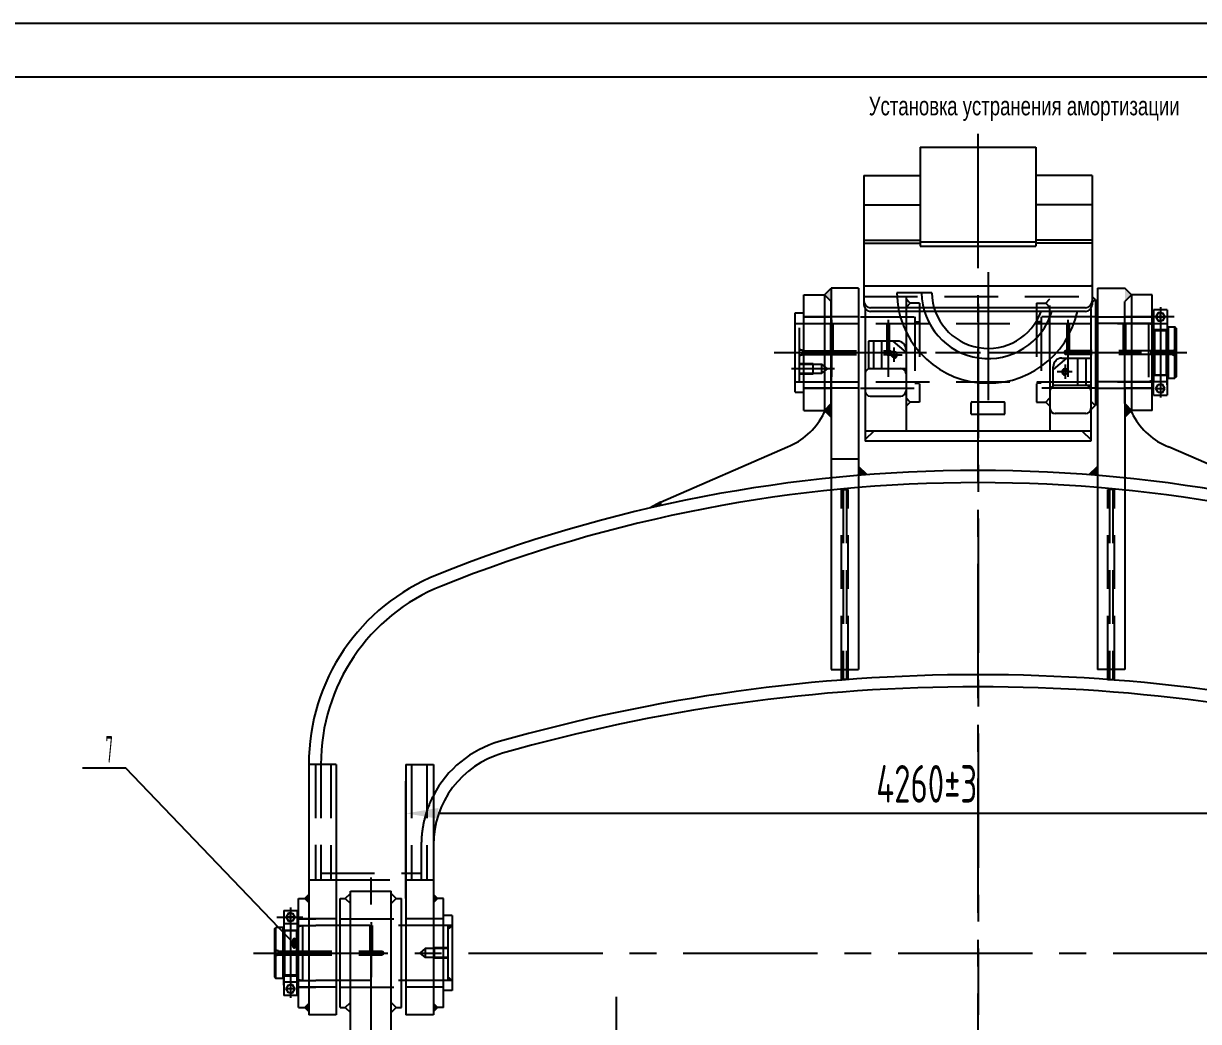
# Model space of a CAD drawing. Header units: millimetres. Extents: x 0 to 16800, y 391 to 12271.
# Drawn here: x 9305 to 13681, y 8557 to 12271 of the extents above; entities that cross this region are included whole.
import ezdxf
from ezdxf.enums import TextEntityAlignment as Align

# ---------------------------------------------------------------- set-up
doc = ezdxf.new("R2010")
doc.units = ezdxf.units.MM
doc.header["$LTSCALE"] = 400
doc.linetypes.add('F', pattern=[0.75, 0.5, -0.25])
doc.linetypes.add('G', pattern=[2, 1.25, -0.25, 0.25, -0.25])
for name, color, linetype in [('01', 7, 'Continuous'), ('02', 1, 'Continuous'), ('04', 2, 'F'), ('05', 4, 'G'), ('08', 1, 'Continuous'), ('11', 3, 'Continuous')]:
    doc.layers.add(name, color=color, linetype=linetype)
doc.styles.get("Standard").update_dxf_attribs({"font": 'isocp', "width": 0.707, "bigfont": 'intecad.shx'})
doc.dimstyles.new('INTE', dxfattribs={"dimscale": 40, "dimtxt": 3.5, "dimasz": 3, "dimexe": 3, "dimexo": 0, "dimgap": 1, "dimtad": 1, "dimdec": 3, "dimdsep": 46, "dimtxsty": 'Standard', "dimcen": 0, "dimclrd": 1, "dimclre": 1, "dimclrt": 3, "dimadec": 4, "dimazin": 0, "dimtfac": 1, "dimtdec": 3, "dimtmove": 0, "dimatfit": 0, "dimfxl": 1, "dimarcsym": 0})

# ---------------------------------------------------------------- blocks, each defined once
blk = doc.blocks.new('*U105')
at = {"layer": '01'}
for p, q in [((0, 16.5), (-15, 7.8)), ((-15, 7.8), (-15, 0)), ((-15, -7.8), (-15, 0)), ((15, 7.8), (0, 16.5)), ((15, 0), (15, 7.8)), ((15, 0), (15, -7.8)), ((0, -16.5), (-15, -7.8)), ((15, -7.8), (0, -16.5))]:
    blk.add_line(p, q, dxfattribs=at)
at = {"layer": '05'}
for p, q in [((-16.7, 0), (17.5, 0)), ((0, 18), (0, -17.7))]:
    blk.add_line(p, q, dxfattribs=at)
blk = doc.blocks.new('*D127')
at = {"layer": '08', "color": 1, "lineweight": -2}
for p, q in [((10729.7, 9014.5), (10729.7, 9451.2)), ((14989.7, 9014.5), (14989.7, 9451.2)), ((14869.7, 9331.2), (10849.7, 9331.2))]:
    blk.add_line(p, q, dxfattribs=at)
at = {"layer": '08', "color": 1}
for points in [[(10849.7, 9351.2), (10849.7, 9311.2), (10729.7, 9331.2)], [(14869.7, 9351.2), (14869.7, 9311.2), (14989.7, 9331.2)]]:
    blk.add_solid(points, dxfattribs=at)
at = {"layer": 'Defpoints', "color": 0}
for p in [(10729.7, 9331.2), (10729.7, 9014.5), (14989.7, 9014.5)]:
    blk.add_point(p, dxfattribs=at)
at = {"layer": '08', "color": 3, "insert": (12668.8, 9441.2), "char_height": 140, "attachment_point": 5}
blk.add_mtext('4260%%p3', dxfattribs=at)
blk = doc.blocks.new('EREWR')
at = {"layer": '01'}
h = blk.add_hatch(color=256, dxfattribs=at)
h.paths.add_polyline_path([(21544.3, 10263.1), (21519.3, 10238.1), (21544.3, 10213.1)])
h.paths.add_polyline_path([(22663.3, 10238.1), (22638.3, 10263.1), (22638.3, 10213.1)])
at = {"layer": '01', "linetype": 'Continuous'}
for points in [[(21544.3, 9832.1), (21543.3, 9832.1), (21519.3, 9808.1), (21544.3, 9783.1), (21544.3, 9792.1)], [(22638.3, 9832.1), (22639.3, 9832.1), (22663.3, 9808.1), (22638.3, 9783.1), (22638.3, 9792.1)]]:
    blk.add_hatch(color=7, dxfattribs=at).paths.add_polyline_path(points)
at = {"layer": '01'}
for points in [[(21646.3, 9599.4), (21646.3, 9565.8, -0.001492), (21678.5, 9568.4)], [(22536.3, 9599.4), (22536.3, 9565.8, 0.001492), (22504, 9568.4)]]:
    blk.add_hatch(color=256, dxfattribs=at).paths.add_polyline_path(points)
at = {"layer": '05'}
h = blk.add_hatch(color=256, dxfattribs=at)
h.paths.add_polyline_path([(20909.3, 9465.7), (20886.8, 9453.7), (20909.3, 9453.7)])
h.paths.add_polyline_path([(20909.3, 9453.7), (20886.8, 9453.7), (20870.2, 9444.8, -0.00185)])
h = blk.add_hatch(color=256, dxfattribs=at)
h.paths.add_polyline_path([(19599.3, 8005.6), (19584.3, 7990.6), (19599.3, 7990.6)])
h.paths.add_polyline_path([(19599.3, 7990.6), (19584.3, 7990.6), (19599.3, 7975.6)])
h = blk.add_hatch(color=256, dxfattribs=at)
h.paths.add_polyline_path([(20063.3, 8005.6), (20078.3, 7990.6), (20063.3, 7990.6)])
h.paths.add_polyline_path([(20063.3, 7990.6), (20078.3, 7990.6), (20063.3, 7975.6)])
h = blk.add_hatch(color=256, dxfattribs=at)
h.paths.add_polyline_path([(19599.3, 7570.6), (19584.3, 7585.6), (19599.3, 7585.6)])
h.paths.add_polyline_path([(19599.3, 7585.6), (19584.3, 7585.6), (19599.3, 7600.6)])
h = blk.add_hatch(color=256, dxfattribs=at)
h.paths.add_polyline_path([(20063.3, 7570.6), (20078.3, 7585.6), (20063.3, 7585.6)])
h.paths.add_polyline_path([(20063.3, 7585.6), (20078.3, 7585.6), (20063.3, 7600.6)])
at = {"layer": '01', "color": 7, "linetype": 'Continuous'}
for p, q in [((21519.3, 10238.1), (21544.3, 10263.1)), ((21544.3, 10263.1), (21544.3, 8843.1)), ((21646.3, 10263.1), (21646.3, 8843.1)), ((22536.3, 10263.1), (22536.3, 8843.1)), ((22663.3, 10238.1), (22638.3, 10263.1)), ((21442.3, 9808.1), (21442.3, 10238.1)), ((21442.3, 10238.1), (21519.3, 10238.1)), ((21519.3, 10238.1), (21519.3, 9808.1)), ((21519.3, 10238.1), (21544.3, 10213.1)), ((21544.3, 9833.1), (21544.3, 10213.1)), ((22663.3, 10238.1), (22638.3, 10213.1)), ((22638.3, 9833.1), (22638.3, 10213.1)), ((22663.3, 10238.1), (22663.3, 9808.1)), ((22740.3, 10238.1), (22663.3, 10238.1)), ((22740.3, 9808.1), (22740.3, 10238.1)), ((22638.3, 9890.6), (22638.3, 8843.1)), ((21442.3, 9808.1), (21519.3, 9808.1)), ((21544.3, 9833.1), (21519.3, 9808.1)), ((21544.3, 9783.1), (21519.3, 9808.1)), ((21529.9, 9797.5), (21519.3, 9808.1)), ((22638.3, 9833.1), (22663.3, 9808.1)), ((22638.3, 9783.1), (22663.3, 9808.1)), ((22652.6, 9797.5), (22663.3, 9808.1)), ((22740.3, 9808.1), (22663.3, 9808.1)), ((21544.3, 9792.1), (21544.3, 9527.1)), ((22638.3, 9792.1), (22638.3, 9527.1)), ((20909.3, 9465.7), (20909.3, 9453.7)), ((21544.3, 8843.1), (21646.3, 8843.1)), ((21582.8, 8804.2), (21582.8, 8843.1)), ((21589.3, 8843.1), (21589.3, 8804.7)), ((21601.3, 8843.1), (21601.3, 8805.6)), ((21607.8, 8806.1), (21607.8, 8843.1)), ((22638.3, 8843.1), (22536.3, 8843.1)), ((22574.8, 8806.1), (22574.8, 8843.1)), ((22581.3, 8843.1), (22581.3, 8805.6)), ((22593.3, 8843.1), (22593.3, 8804.7)), ((22599.8, 8804.2), (22599.8, 8843.1)), ((19599.3, 8490.3), (19599.3, 8060.1)), ((19701.3, 8490.1), (19599.3, 8490.1)), ((19701.3, 8490.1), (19701.3, 7558.1)), ((19961.3, 8490.1), (19961.3, 7558.1)), ((19961.3, 8490.1), (20063.3, 8490.1)), ((20063.3, 8490.1), (20063.3, 8060.1)), ((19599.3, 8115.1), (19599.3, 7558.1)), ((19599.3, 8060.9), (19701.3, 8060.9)), ((19961.3, 8060.9), (20063.3, 8060.9)), ((19561.3, 7585.6), (19561.3, 7990.6)), ((19561.3, 7990.6), (19599.3, 7990.6)), ((19599.3, 8005.6), (19584.3, 7990.6)), ((19599.3, 7975.6), (19584.3, 7990.6)), ((20063.3, 8005.6), (20078.3, 7990.6)), ((20101.3, 7990.6), (20063.3, 7990.6)), ((20063.3, 7975.6), (20078.3, 7990.6)), ((20101.3, 7585.6), (20101.3, 7990.6)), ((19561.3, 7585.6), (19599.3, 7585.6)), ((19599.3, 7600.6), (19584.3, 7585.6)), ((19599.3, 7570.6), (19584.3, 7585.6)), ((20063.3, 7600.6), (20078.3, 7585.6)), ((20101.3, 7585.6), (20063.3, 7585.6)), ((20063.3, 7570.6), (20078.3, 7585.6))]:
    blk.add_line(p, q, dxfattribs=at)
at = {"layer": '01'}
for p, q in [((21646.3, 10263.1), (21544.3, 10263.1)), ((22536.3, 10263.1), (22638.3, 10263.1)), ((20909.3, 9465.7), (21382.4, 9672.6)), ((23273.3, 9465.7), (22800.1, 9672.6)), ((21678.5, 9568.4), (21646.3, 9599.4)), ((22504, 9568.4), (22536.3, 9599.4)), ((20063.3, 8115.1), (20063.3, 7558.1)), ((19701.3, 7558.1), (19599.3, 7558.1)), ((20063.3, 7558.1), (19961.3, 7558.1))]:
    blk.add_line(p, q, dxfattribs=at)
at = {"layer": '01', "color": 7, "linetype": 'Continuous'}
for centre, radius, start, end in [((21289.3, 9908.9), 254, 331.7073, 337.6981), ((22893.3, 9908.9), 254, 202.3019, 208.2927), ((22091.3, 4164.1), 5420, 90, 111.8189), ((22091.3, 4164.1), 5420, 68.1811, 90), ((22091.3, 4164.1), 5375, 90, 111.8189), ((22091.3, 4164.1), 5375, 68.1811, 90), ((20359.3, 8490.3), 760, 111.8189, 180), ((20359.3, 8490.3), 715, 111.8189, 180), ((22091.3, 2324.1), 6500, 90, 105.91806), ((22091.3, 2324.1), 6500, 74.08194, 90), ((22091.3, 2324.1), 6455, 90, 105.91806), ((22091.3, 2324.1), 6455, 74.08194, 90), ((20418.3, 8190.2), 400, 105.9181, 152.5608), ((20418.3, 8190.2), 355, 105.9181, 180)]:
    blk.add_arc(centre, radius, start, end, dxfattribs=at)
at = {"layer": '01'}
for centre, start, end in [((21289.3, 9908.9), 291.5172, 331.7073), ((22893.3, 9908.9), 208.2927, 248.4828)]:
    blk.add_arc(centre, 254, start, end, dxfattribs=at)
at = {"layer": '04', "color": 2, "linetype": 'F'}
for p, q in [((21442.3, 10155.6), (21544.3, 10155.6)), ((21646.3, 10155.6), (21544.3, 10155.6)), ((22536.3, 10155.6), (22638.3, 10155.6)), ((22740.3, 10155.6), (22638.3, 10155.6)), ((21442.3, 10131.6), (21646.3, 10131.6)), ((22740.3, 10131.6), (22536.3, 10131.6)), ((21442.3, 9914.6), (21646.3, 9914.6)), ((21442.3, 9890.6), (21544.3, 9890.6)), ((21646.3, 9890.6), (21544.3, 9890.6)), ((22740.3, 9914.6), (22536.3, 9914.6)), ((22536.3, 9890.6), (22638.3, 9890.6)), ((22740.3, 9890.6), (22638.3, 9890.6)), ((21544.3, 9628.1), (21646.3, 9628.1)), ((21582.8, 8843.1), (21582.8, 9513.3)), ((21582.8, 9513.3), (21607.8, 9513.3)), ((21589.3, 9513.3), (21589.3, 8843.1)), ((21601.3, 9513.3), (21601.3, 8843.1)), ((21607.8, 8843.1), (21607.8, 9513.3)), ((22574.8, 8843.1), (22574.8, 9513.3)), ((22599.8, 9513.3), (22574.8, 9513.3)), ((22581.3, 9513.3), (22581.3, 8843.1)), ((22593.3, 9513.3), (22593.3, 8843.1)), ((22599.8, 8843.1), (22599.8, 9513.3)), ((21607.8, 8806.1), (21582.8, 8806.1)), ((22574.8, 8806.1), (22599.8, 8806.1)), ((19624.3, 8490.3), (19624.3, 8060.1)), ((19644.3, 8490.3), (19644.3, 8060.9)), ((19681.3, 8490.1), (19681.3, 8060.9)), ((19981.3, 8490.1), (19981.3, 8060.9)), ((20038.3, 8490.1), (20038.3, 8060.1)), ((20018.3, 8190.2), (20018.3, 8060.9)), ((19644.3, 8085.1), (20018.3, 8085.1)), ((19701.3, 8060.9), (19961.3, 8060.9)), ((19561.3, 7915.1), (19625.3, 7915.1)), ((19561.3, 7890.6), (19625.3, 7890.6)), ((19701.3, 7915.1), (19625.3, 7915.1)), ((19701.3, 7890.6), (19625.3, 7890.6)), ((20037.3, 7915.1), (19961.3, 7915.1)), ((20037.3, 7890.6), (19961.3, 7890.6)), ((20101.3, 7915.1), (20037.3, 7915.1)), ((20101.3, 7890.6), (20037.3, 7890.6)), ((19561.3, 7685.6), (19625.3, 7685.6)), ((19561.3, 7661.1), (19625.3, 7661.1)), ((19701.3, 7685.6), (19625.3, 7685.6)), ((19701.3, 7661.1), (19625.3, 7661.1)), ((20037.3, 7685.6), (19961.3, 7685.6)), ((20037.3, 7661.1), (19961.3, 7661.1)), ((20101.3, 7685.6), (20037.3, 7685.6)), ((20101.3, 7661.1), (20037.3, 7661.1))]:
    blk.add_line(p, q, dxfattribs=at)
blk.add_arc((20418.3, 8190.2), 400, 152.5608, 180, dxfattribs=at)
at = {"layer": '05', "color": 4, "linetype": 'G'}
for p, q in [((22091.3, 10205.1), (22091.3, 7558.1)), ((19831.3, 7368.7), (19831.3, 8146.8))]:
    blk.add_line(p, q, dxfattribs=at)
at = {"layer": '05'}
for p, q in [((21332.5, 10023.1), (22869.5, 10023.1)), ((21375.1, 10023.1), (22869.5, 10023.1)), ((20909.3, 9465.7), (20870.2, 9444.8)), ((19394, 7788.1), (24818.2, 7788.1))]:
    blk.add_line(p, q, dxfattribs=at)
blk = doc.blocks.new('*U157')
at = {"layer": '01'}
blk.add_lwpolyline([(415, 292), (25, 292)], dxfattribs=at)
at = {"layer": '02'}
blk.add_lwpolyline([(420, 297), (0, 297)], dxfattribs=at)

msp = doc.modelspace()

# ---------------------------------------------------------------- hatches: boundary and pattern name
at = {"layer": '04'}
h = msp.add_hatch(dxfattribs=at)
h.set_pattern_fill('ANGLE', color=256, scale=0.5, style=0)
h.set_pattern_definition([(180, (11246.1885, 8262.6343), (0, 3.4925), [2.54, -0.9525]), (90, (11246.1885, 8262.6343), (3.4925, 2e-16), [2.54, -0.9525])])
h.paths.add_polyline_path([(10901.7488, 8913.4284), (10885.7488, 8900.3131), (10885.7488, 8913.4284)])
h = msp.add_hatch(dxfattribs=at)
h.set_pattern_fill('ANGLE', color=256, scale=0.5, style=0)
h.set_pattern_definition([(180, (11246.1885, 9360.4625), (0, -3.4925), [2.54, -0.9525]), (270, (11246.1885, 9360.4625), (3.4925, -2e-16), [2.54, -0.9525])])
h.paths.add_polyline_path([(10885.7488, 8709.6684), (10901.7488, 8709.6684), (10885.7488, 8722.7837)])

# ---------------------------------------------------------------- linework, layer by layer
for p, q in [((13513.7488, 11205.2984), (13513.7488, 10943.1484)), ((13563.7488, 11205.2984), (13513.7488, 11205.2984)), ((13513.7488, 11149.9484), (13508.7488, 11151.287)), ((13567.6238, 11141.7984), (13567.6238, 10951.2984)), ((13593.0238, 10951.2984), (13593.0238, 11141.7984)), ((13597.7838, 11137.0384), (13593.0238, 11141.7984)), ((13597.7838, 11137.0384), (13597.7838, 10956.0584)), ((13513.7488, 10943.1484), (13508.7488, 10941.8098)), ((13597.7838, 10956.0584), (13593.0238, 10951.2984)), ((10274.7488, 8970.2984), (10324.7488, 8970.2984)), ((10324.7488, 8970.2984), (10324.7488, 8714.7684)), ((10240.7138, 8902.0384), (10245.4738, 8906.7984)), ((10240.7138, 8902.0384), (10240.7138, 8721.0584)), ((10245.4738, 8716.2984), (10245.4738, 8906.7984)), ((10270.8738, 8906.7984), (10270.8738, 8716.2984)), ((10324.7488, 8908.3284), (10329.7488, 8909.667)), ((10240.7138, 8721.0584), (10245.4738, 8716.2984)), ((10324.7488, 8714.7684), (10329.7488, 8713.4298))]:
    msp.add_line(p, q)
for centre, start, end in [((13564.4438, 10960.8184), 0, 90), ((10274.0538, 8725.8184), 90, 180)]:
    msp.add_arc(centre, 3.18, start, end)
at = {"layer": '01', "color": 7, "linetype": 'Continuous'}
for p, q in [((12644.7488, 11811.4394), (12644.7488, 11442.1279)), ((13074.7488, 11811.4394), (13074.7488, 11442.1279)), ((12434.7488, 11705.8029), (12434.7488, 11224.747)), ((12434.7488, 11705.8029), (12644.7488, 11705.8029)), ((13284.7488, 11705.8029), (13074.7488, 11705.8029)), ((13284.7488, 11705.8029), (13284.7488, 11224.747)), ((12434.7488, 11464.3231), (12644.7488, 11464.3231)), ((13284.7488, 11464.3231), (13074.7488, 11464.3231)), ((12434.7488, 11453.5769), (12644.7488, 11453.5769)), ((13284.7488, 11453.5769), (13074.7488, 11453.5769)), ((12434.7488, 11295.5484), (13284.7488, 11295.5484)), ((13284.7488, 11295.5484), (13279.7488, 11295.5484)), ((12687.7702, 11269.1522), (12557.7621, 11269.1522)), ((13563.7488, 11205.2984), (13563.7488, 10887.7984)), ((12178.7488, 11194.0484), (12210.7488, 11194.0484)), ((12178.7488, 10899.0484), (12178.7488, 11194.0484)), ((13513.7488, 11154.5984), (13563.7488, 11154.5984)), ((13563.7488, 11129.0984), (13567.6238, 11129.0984)), ((13567.6238, 11141.7984), (13593.0238, 11141.7984)), ((13513.7488, 10887.7984), (13513.7488, 11046.5484)), ((13563.7738, 10926.5484), (13563.7738, 11046.5484)), ((13513.7488, 10938.4984), (13563.7488, 10938.4984)), ((13563.7488, 10963.9984), (13564.4438, 10963.9984)), ((13567.6238, 10951.2984), (13593.0238, 10951.2984)), ((12178.7488, 10899.0484), (12210.7488, 10899.0484)), ((12458.7488, 10884.5484), (12572.7488, 10884.5484)), ((13513.7488, 10887.7984), (13563.7488, 10887.7984)), ((13260.7488, 10819.5484), (13146.7488, 10819.5484)), ((10484.7488, 9014.5484), (10503.7488, 9014.5484)), ((10484.7488, 8608.5484), (10484.7488, 9014.5484)), ((10503.7488, 9014.5484), (10522.7488, 9033.5484)), ((10503.7488, 9014.5484), (10522.7488, 8995.5484)), ((10522.7488, 8506.5484), (10522.7488, 9041.5484)), ((10522.7488, 9041.5484), (10674.7488, 9041.5484)), ((10674.7488, 8506.5484), (10674.7488, 9041.5484)), ((10693.7488, 9014.5484), (10674.7488, 9033.5484)), ((10693.7488, 9014.5484), (10674.7488, 8995.5484)), ((10693.7488, 9014.5484), (10712.7488, 9014.5484)), ((10712.7488, 8608.5484), (10712.7488, 9014.5484)), ((10274.7488, 8970.2984), (10274.7488, 8652.7984)), ((10901.7488, 8951.5484), (10869.7488, 8951.5484)), ((10901.7488, 8951.5484), (10901.7488, 8671.5484)), ((10270.8738, 8906.7984), (10245.4738, 8906.7984)), ((10274.7488, 8894.0984), (10270.8738, 8894.0984)), ((10324.7488, 8919.5984), (10274.7488, 8919.5984)), ((10274.7238, 8691.5484), (10274.7238, 8811.5484)), ((10324.7488, 8652.7984), (10324.7488, 8811.5484)), ((10270.8738, 8716.2984), (10245.4738, 8716.2984)), ((10274.7488, 8728.9984), (10274.0538, 8728.9984)), ((10324.7488, 8703.4984), (10274.7488, 8703.4984)), ((10901.7488, 8671.5484), (10869.7488, 8671.5484)), ((10324.7488, 8652.7984), (10274.7488, 8652.7984)), ((10503.7488, 8608.5484), (10522.7488, 8627.5484)), ((10693.7488, 8608.5484), (10674.7488, 8627.5484)), ((10484.7488, 8608.5484), (10503.7488, 8608.5484)), ((10503.7488, 8608.5484), (10522.7488, 8589.5484)), ((10693.7488, 8608.5484), (10674.7488, 8589.5484)), ((10693.7488, 8608.5484), (10712.7488, 8608.5484))]:
    msp.add_line(p, q, dxfattribs=at)
at = {"layer": '01'}
for p, q in [((12644.7488, 11811.4394), (13074.7488, 11811.4394)), ((12434.7488, 11595.9298), (12644.7488, 11595.9298)), ((13284.7488, 11595.9298), (13074.7488, 11595.9298)), ((12644.7488, 11458.4864), (13074.7488, 11458.4864)), ((12644.7488, 11442.1279), (13074.7488, 11442.1279)), ((13295.7488, 11244.0484), (13284.7488, 11255.0484)), ((12439.7488, 11209.747), (12439.7488, 10716.5484)), ((13259.7488, 11213.5484), (12459.7488, 11213.5484)), ((13279.7488, 11209.747), (13279.7488, 10716.5484)), ((13295.7488, 11244.0484), (13284.7488, 11233.0484)), ((13297.7488, 11244.0484), (13295.7488, 11244.0484)), ((13297.7488, 11244.0484), (13297.7488, 10849.0484)), ((13259.7488, 11199.747), (12459.7488, 11199.747)), ((12591.7488, 11123.9497), (12591.7488, 10754.5484)), ((12451.7488, 11089.0901), (12451.7488, 10987.0901)), ((12559.7488, 11089.0901), (12451.7488, 11089.0901)), ((12501.7488, 10987.0901), (12501.7488, 11089.0901)), ((12451.7488, 10987.0901), (12591.7488, 10987.0901)), ((13127.7488, 11021.7525), (13127.7488, 10754.5484)), ((13139.7488, 10923.7771), (13139.7488, 10993.7771)), ((13171.7488, 11025.7771), (13279.7488, 11025.7771)), ((13229.7488, 11025.7771), (13229.7488, 10923.7771)), ((13279.7488, 10923.7771), (13139.7488, 10923.7771)), ((12834.7488, 10817.784), (12834.7488, 10859.784)), ((12837.7488, 10862.784), (12956.7488, 10862.784)), ((12959.7488, 10817.784), (12959.7488, 10859.784)), ((13279.7488, 10865.0484), (13295.7488, 10849.0484)), ((12834.7488, 10817.784), (12959.7488, 10817.784)), ((13279.7488, 10833.0484), (13295.7488, 10849.0484)), ((13297.7488, 10849.0484), (13295.7488, 10849.0484)), ((13279.7488, 10754.5484), (12439.7488, 10754.5484)), ((12471.7488, 10754.5484), (12439.7488, 10722.5484)), ((13247.7488, 10754.5484), (13279.7488, 10722.5484)), ((13279.7488, 10716.5484), (12439.7488, 10716.5484))]:
    msp.add_line(p, q, dxfattribs=at)
for centre in [(12546.7488, 11038.0901), (13184.7488, 10974.7771)]:
    msp.add_circle(centre, 9.6, dxfattribs=at)
at = {"layer": '01', "color": 7, "linetype": 'Continuous'}
for centre, radius, start, end in [((12897.7488, 11272.1522), 340, 180.5055576, 347.7043343), ((12897.7488, 11272.1522), 248, 180.818539, 343.0248774), ((12897.7488, 11272.1522), 210, 180.818539, 339.831226), ((12458.7488, 10968.0901), 19, 90, 180), ((12572.7488, 10968.0901), 19, 0, 90), ((12458.7488, 10903.5484), 19, 180, 270), ((12572.7488, 10903.5484), 19, 270, 0), ((13146.7488, 10904.7771), 19, 90, 180), ((13260.7488, 10904.7771), 19, 0, 90), ((13146.7488, 10838.5484), 19, 180, 270), ((13260.7488, 10838.5484), 19, 270, 0)]:
    msp.add_arc(centre, radius, start, end, dxfattribs=at)
at = {"layer": '01'}
for centre, radius, start, end in [((12459.7488, 11238.5484), 25, 180, 270), ((12459.7488, 11224.747), 25, 180, 270), ((13259.7488, 11238.5484), 25, 270, 0), ((13259.7488, 11224.747), 25, 270, 0), ((12559.7488, 11057.0901), 32, 0, 90), ((13171.7488, 10993.7771), 32, 90, 180), ((12837.7488, 10859.784), 3, 90, 180), ((12956.7488, 10859.784), 3, 0, 90)]:
    msp.add_arc(centre, radius, start, end, dxfattribs=at)
at = {"layer": '02'}
for p, q in [((9686.7148, 9500.0251), (9525.3173, 9500.0251)), ((10313.7488, 8845.9156), (9686.7148, 9500.0251))]:
    msp.add_line(p, q, dxfattribs=at)
for centre, start, end in [((12546.7488, 11038.0901), 280, 190), ((13184.7488, 10974.7771), 350, 260)]:
    msp.add_arc(centre, 12, start, end, dxfattribs=at)
at = {"layer": '04'}
for p, q in [((12434.7488, 11255.0484), (13284.7488, 11255.0484)), ((13127.7488, 11021.7525), (13127.7488, 11255.0484)), ((12207.7488, 11053.5484), (12534.7488, 11053.5484)), ((13584.7838, 11053.5484), (13184.7488, 11053.5484)), ((10901.7488, 8913.4284), (10885.7488, 8900.3131)), ((10253.7138, 8818.5484), (10641.9507, 8818.5484)), ((10901.7488, 8709.6684), (10885.7488, 8722.7837))]:
    msp.add_line(p, q, dxfattribs=at)
at = {"layer": '04', "color": 2, "linetype": 'F'}
for p, q in [((12591.7488, 11255.0484), (12591.7488, 11123.9497)), ((12607.7488, 11230.5484), (12591.7488, 11246.5484)), ((13111.7488, 11230.5484), (13127.7488, 11246.5484)), ((12607.7488, 11230.5484), (12591.7488, 11214.5484)), ((12641.7488, 11230.5484), (12607.7488, 11230.5484)), ((12641.7488, 11230.5484), (12641.7488, 10862.5484)), ((13077.7488, 11230.5484), (13077.7488, 10862.5484)), ((13077.7488, 11230.5484), (13111.7488, 11230.5484)), ((13111.7488, 11230.5484), (13127.7488, 11214.5484)), ((12414.7488, 11179.0484), (12210.7488, 11179.0484)), ((12421.7488, 11179.0484), (12624.7488, 11179.0484)), ((12624.7488, 11179.0484), (12624.7488, 10914.0484)), ((12624.7488, 11160.5484), (12641.7488, 11160.5484)), ((13094.7488, 11160.5484), (13077.7488, 11160.5484)), ((13094.7488, 11179.0484), (13094.7488, 10914.0484)), ((13297.7488, 11179.0484), (13094.7488, 11179.0484)), ((13304.7488, 11179.0484), (13508.7488, 11179.0484)), ((12178.7488, 11155.0484), (13508.7488, 11155.0484)), ((12194.7488, 10938.0484), (12194.7488, 11155.0484)), ((12310.7488, 11155.0484), (12310.7488, 11053.5484)), ((12318.7488, 11155.0484), (12318.7488, 11053.5484)), ((12520.7488, 11155.0484), (12520.7488, 11053.5484)), ((12528.7488, 11155.0484), (12528.7488, 11053.5484)), ((13190.7488, 11155.0484), (13190.7488, 11053.5484)), ((13198.7488, 11155.0484), (13198.7488, 11053.5484)), ((13400.7488, 11155.0484), (13400.7488, 11053.5484)), ((13408.7488, 11155.0484), (13408.7488, 11053.5484)), ((13494.6988, 11155.0484), (13494.6988, 10938.0484)), ((13508.7488, 11151.287), (13494.6988, 11155.0484)), ((13516.7488, 11131.5484), (13513.7488, 11134.5484)), ((13513.7488, 11129.0984), (13563.7488, 11129.0984)), ((13516.7488, 11131.5484), (13516.7488, 10961.5484)), ((13560.7488, 11131.5484), (13516.7488, 11131.5484)), ((13563.7488, 11134.5484), (13560.7488, 11131.5484)), ((13560.7488, 11131.5484), (13560.7488, 10961.5484)), ((12470.7488, 11089.0901), (12470.7488, 10987.0901)), ((12542.2048, 11089.0901), (12591.7488, 11046.6872)), ((12207.7488, 11054.6135), (12194.7488, 11058.1706)), ((12207.7488, 11053.5484), (12194.7488, 11056.1135)), ((12207.7488, 11039.5484), (12194.7488, 11036.9833)), ((12207.7488, 11038.4833), (12194.7488, 11034.9262)), ((12207.7488, 11054.6135), (12207.7488, 11038.4833)), ((12207.7488, 11039.5484), (12534.7488, 11039.5484)), ((12314.7488, 11050.5782), (12310.7488, 11053.5484)), ((12318.7488, 11053.5484), (12314.7488, 11050.5782)), ((12524.7488, 11050.5782), (12520.7488, 11053.5484)), ((12528.7488, 11053.5484), (12524.7488, 11050.5782)), ((12534.7488, 11053.5484), (12539.101, 11046.5484)), ((12534.7488, 11053.5484), (12534.7488, 11039.5484)), ((12539.101, 11046.5484), (12534.7488, 11039.5484)), ((13184.7488, 11053.5484), (13180.3966, 11046.5484)), ((13180.3966, 11046.5484), (13184.7488, 11039.5484)), ((13184.7488, 11053.5484), (13184.7488, 11039.5484)), ((13584.7838, 11039.5484), (13184.7488, 11039.5484)), ((13190.7488, 11053.5484), (13194.7488, 11050.5782)), ((13194.7488, 11050.5782), (13198.7488, 11053.5484)), ((13400.7488, 11053.5484), (13404.7488, 11050.5782)), ((13404.7488, 11050.5782), (13408.7488, 11053.5484)), ((13584.7838, 11054.6135), (13597.7838, 11058.1706)), ((13584.7838, 11053.5484), (13597.7838, 11056.1135)), ((13584.7838, 11054.6135), (13584.7838, 11038.4833)), ((13584.7838, 11039.5484), (13597.7838, 11036.9833)), ((13584.7838, 11038.4833), (13597.7838, 11034.9262)), ((12194.7488, 11005.5984), (12245.7488, 11005.5984)), ((12194.7488, 11003.8134), (12278.7488, 11003.8134)), ((12245.7488, 10967.4984), (12245.7488, 11005.5984)), ((12278.7488, 10969.2834), (12278.7488, 11003.8134)), ((12299.2304, 10986.5484), (12278.7488, 11003.8134)), ((12278.7488, 10969.2834), (12299.2304, 10986.5484)), ((13189.2928, 11025.7771), (13139.7488, 10983.3742)), ((13260.7488, 11025.7771), (13260.7488, 10923.7771)), ((12194.7488, 10969.2834), (12278.7488, 10969.2834)), ((12194.7488, 10967.4984), (12245.7488, 10967.4984)), ((13508.7488, 10941.8098), (13494.6988, 10938.0484)), ((13516.7488, 10961.5484), (13513.7488, 10958.5484)), ((13560.7488, 10961.5484), (13516.7488, 10961.5484)), ((13516.9288, 10963.9984), (13563.7488, 10963.9984)), ((13563.7488, 10958.5484), (13560.7488, 10961.5484)), ((12178.7488, 10938.0484), (13508.7488, 10938.0484)), ((12414.7488, 10914.0484), (12210.7488, 10914.0484)), ((12421.7488, 10914.0484), (12624.7488, 10914.0484)), ((12624.7488, 10932.5484), (12641.7488, 10932.5484)), ((13094.7488, 10932.5484), (13077.7488, 10932.5484)), ((13297.7488, 10914.0484), (13094.7488, 10914.0484)), ((13304.7488, 10914.0484), (13508.7488, 10914.0484)), ((12607.7488, 10862.5484), (12591.7488, 10878.5484)), ((12607.7488, 10862.5484), (12591.7488, 10846.5484)), ((12641.7488, 10862.5484), (12607.7488, 10862.5484)), ((13077.7488, 10862.5484), (13111.7488, 10862.5484)), ((13111.7488, 10862.5484), (13127.7488, 10878.5484)), ((13111.7488, 10862.5484), (13127.7488, 10846.5484)), ((10469.7488, 8938.5484), (10329.7488, 8938.5484)), ((10484.7488, 8938.5484), (10712.7488, 8938.5484)), ((10869.7488, 8938.5484), (10729.7488, 8938.5484)), ((10274.7488, 8899.5484), (10277.7488, 8896.5484)), ((10324.7488, 8894.0984), (10274.7488, 8894.0984)), ((10277.7488, 8896.5484), (10321.7488, 8896.5484)), ((10277.7488, 8896.5484), (10277.7488, 8726.5484)), ((10321.7488, 8896.5484), (10324.7488, 8899.5484)), ((10321.7488, 8896.5484), (10321.7488, 8726.5484)), ((10329.7488, 8909.667), (10343.7988, 8913.4284)), ((10343.7988, 8913.4284), (10343.7988, 8709.6684)), ((10595.7488, 8913.4284), (10343.7988, 8913.4284)), ((10595.7488, 8913.4284), (10595.7488, 8818.5484)), ((10603.7488, 8913.4284), (10603.7488, 8818.5484)), ((10901.7488, 8913.4284), (10603.7488, 8913.4284)), ((10885.7488, 8913.4284), (10885.7488, 8709.6684)), ((10253.7138, 8819.6135), (10240.7138, 8823.1706)), ((10253.7138, 8818.5484), (10240.7138, 8821.1135)), ((10253.7138, 8804.5484), (10240.7138, 8801.9833)), ((10253.7138, 8803.4833), (10240.7138, 8799.9262)), ((10253.7138, 8819.6135), (10253.7138, 8803.4833)), ((10253.7138, 8804.5484), (10641.9507, 8804.5484)), ((10599.7488, 8815.5782), (10595.7488, 8818.5484)), ((10603.7488, 8818.5484), (10599.7488, 8815.5782)), ((10641.9507, 8818.5484), (10646.3029, 8811.5484)), ((10641.9507, 8818.5484), (10641.9507, 8804.5484)), ((10646.3029, 8811.5484), (10641.9507, 8804.5484)), ((10801.7488, 8828.8134), (10781.2672, 8811.5484)), ((10781.2672, 8811.5484), (10801.7488, 8794.2834)), ((10801.7488, 8828.8134), (10801.7488, 8794.2834)), ((10885.7488, 8828.8134), (10801.7488, 8828.8134)), ((10834.7488, 8830.5984), (10834.7488, 8792.4984)), ((10885.7488, 8830.5984), (10834.7488, 8830.5984)), ((10885.7488, 8794.2834), (10801.7488, 8794.2834)), ((10885.7488, 8792.4984), (10834.7488, 8792.4984)), ((10321.5688, 8728.9984), (10274.7488, 8728.9984)), ((10274.7488, 8723.5484), (10277.7488, 8726.5484)), ((10277.7488, 8726.5484), (10321.7488, 8726.5484)), ((10321.7488, 8726.5484), (10324.7488, 8723.5484)), ((10329.7488, 8713.4298), (10343.7988, 8709.6684)), ((10901.7488, 8709.6684), (10343.7988, 8709.6684)), ((10469.7488, 8684.5484), (10329.7488, 8684.5484)), ((10484.7488, 8684.7186), (10712.7488, 8684.7186)), ((10869.7488, 8684.5484), (10729.7488, 8684.5484))]:
    msp.add_line(p, q, dxfattribs=at)
for centre, radius, start, end in [((12314.7488, 11160.4893), 6.753, 233.6776307, 306.3223693), ((12524.7488, 11160.4893), 6.753, 233.6776307, 306.3223693), ((13194.7488, 11160.4893), 6.753, 233.6776307, 306.3223693), ((13404.7488, 11160.4893), 6.753, 233.6776307, 306.3223693), ((13516.9288, 10960.8184), 3.18, 90, 180), ((10599.7488, 8918.8693), 6.753, 233.6776307, 306.3223693), ((10321.5688, 8725.8184), 3.18, 0, 90)]:
    msp.add_arc(centre, radius, start, end, dxfattribs=at)
at = {"layer": '05', "color": 4, "linetype": 'G'}
for p, q in [((12859.7488, 11860.7595), (12859.7488, 5855.1065)), ((12897.7488, 11345.2912), (12897.7488, 10869.8565)), ((13538.7488, 11215.4804), (13538.7488, 10879.5436)), ((12314.7488, 11168.405), (12314.7488, 10956.0584)), ((12524.7488, 11168.405), (12524.7488, 10956.0584)), ((13194.7488, 11168.405), (13194.7488, 10956.0584)), ((13404.7488, 11168.405), (13404.7488, 10956.0584)), ((13589.631, 11179.8984), (13493.3107, 11179.8984)), ((12168.5345, 11046.5484), (13605.8943, 11046.5484)), ((12521.2219, 11038.0901), (12576.8408, 11038.0901)), ((12546.7488, 11065.4193), (12546.7488, 11011.8078)), ((12325.6214, 10986.5484), (12165.2902, 10986.5484)), ((13184.7488, 11002.1062), (13184.7488, 10948.4948)), ((13210.2758, 10974.7771), (13154.6568, 10974.7771)), ((10299.7488, 8980.4804), (10299.7488, 8644.5436)), ((10248.8667, 8944.8984), (10345.1869, 8944.8984)), ((10599.7488, 8926.785), (10599.7488, 8721.0584)), ((10162.5084, 8811.5484), (15676.21, 8811.5484)), ((11513.7488, 5873.565), (11513.7488, 8648.7049))]:
    msp.add_line(p, q, dxfattribs=at)

# ---------------------------------------------------------------- block references
at = {"layer": '01', "xscale": 40, "yscale": 40, "zscale": 40}
msp.add_blockref('*U157', (0, 391.3848), dxfattribs=at)
at = {"layer": '01'}
msp.add_blockref('EREWR', (-9231.5222, 1023.4197), dxfattribs=at)
at = {"layer": '04'}
for p, rotation in [((13538.7488, 11179.8984), 90), ((10299.7488, 8678.1984), 270)]:
    msp.add_blockref('*U105', p, dxfattribs=dict(at, rotation=rotation))
at = {"layer": '04', "xscale": -1}
for p, rotation in [((13538.7488, 10913.1984), 90), ((10299.7488, 8944.8984), 270)]:
    msp.add_blockref('*U105', p, dxfattribs=dict(at, rotation=rotation))

# ---------------------------------------------------------------- texts
at = {"layer": '01', "insert": (12452.9311, 11999.6286), "char_height": 70, "attachment_point": 1}
msp.add_mtext('{\\fArial|b0|i0|c204|p34;\\C3;Установка устранения амортизации}', dxfattribs=at)
at = {"layer": '02', "width": 0.605172}
msp.add_text('●', height=40, dxfattribs=at).set_placement((10301.7488, 8825.9156), (10325.7488, 8825.9156), align=Align.FIT)
at = {"layer": '11', "width": 0.514182}
msp.add_text('7', height=98.9949, dxfattribs=at).set_placement((9610.7169, 9520.0251), (9638.7126, 9520.0251), align=Align.FIT)

# ---------------------------------------------------------------- dimensions: what is measured, and where the dimension line sits
at = {"layer": '08'}
dim = msp.add_linear_dim(base=(10729.7488, 9331.1606), p1=(14989.7488, 9014.5484), p2=(10729.7488, 9014.5484), text='<>%%p3', dimstyle='INTE', dxfattribs=at)
dim.commit()
dim.dimension.update_dxf_attribs({"geometry": '*D127', "text_midpoint": (12668.7636, 9331.1606), "dimtype": 160})

doc.saveas('drawing.dxf')
